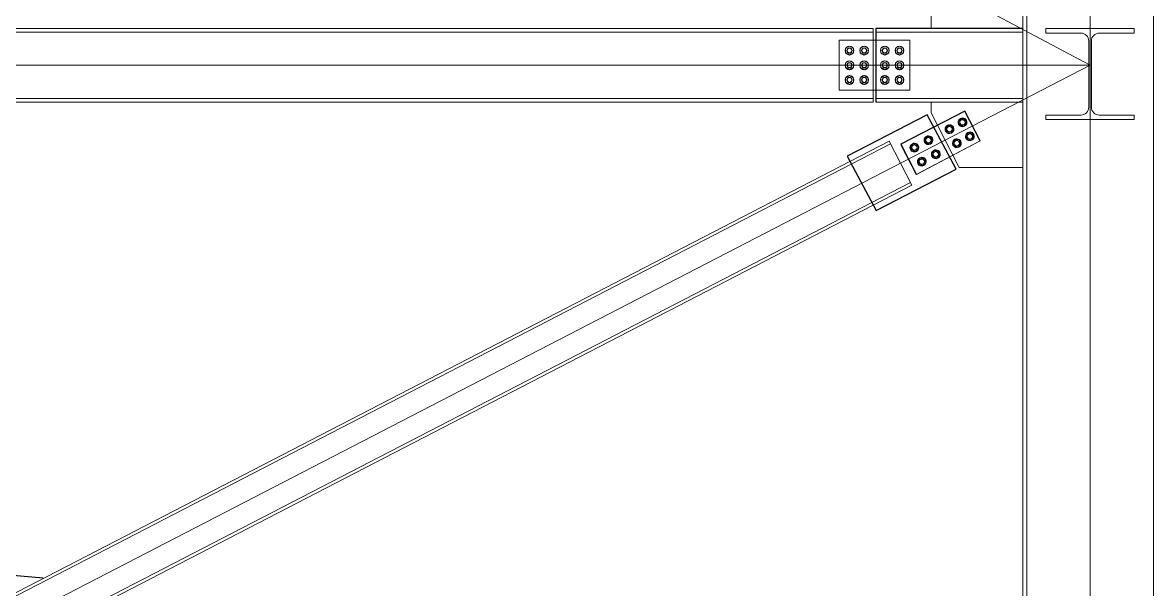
# Model space of a CAD drawing. Header units: millimetres. Extents: x -6949 to 83354, y -55091 to 16861.
# Drawn here: x 18868 to 22716, y -33816 to -31888 of the extents above; entities that cross this region are included whole.
import ezdxf

# ---------------------------------------------------------------- set-up
doc = ezdxf.new("R2010")
doc.units = ezdxf.units.MM
doc.layers.add('A-DETL', color=7, linetype='Continuous', lineweight=18, true_color=0x00a600)
for name, color, linetype, lineweight in [('S-BEAM', 7, 'Continuous', 18), ('S-COLS', 7, 'Continuous', 18), ('S-FSTN', 7, 'Continuous', 18)]:
    doc.layers.add(name, color=color, linetype=linetype, lineweight=lineweight)

# ---------------------------------------------------------------- blocks, each defined once
blk = doc.blocks.new('h-wide flange beams - HE320A-552742-Est')
at = {"layer": 'S-BEAM'}
for p, q in [((22650.00072, 4000), (22350.00072, 4000)), ((22350.00072, 4000), (22350.00072, 3984.5)), ((22350.00072, 3984.5), (22350.00072, 4000)), ((22350.00072, 4000), (22650.00072, 4000)), ((22350.00072, 4000), (22350.00072, 4000)), ((22350.00072, 3984.5), (22468.50072, 3984.5)), ((22468.50072, 3984.5), (22350.00072, 3984.5)), ((22350.00072, 3984.5), (22350.00072, 3984.5)), ((22531.50072, 3984.5), (22650.00072, 3984.5)), ((22650.00072, 3984.5), (22531.50072, 3984.5)), ((22650.00072, 3984.5), (22650.00072, 4000)), ((22650.00072, 4000), (22650.00072, 3984.5)), ((22650.00072, 4000), (22650.00072, 4000)), ((22650.00072, 3984.5), (22650.00072, 3984.5)), ((22495.50072, 3957.5), (22495.50072, 3732.5)), ((22495.50072, 3732.5), (22495.50072, 3957.5)), ((22504.50072, 3732.5), (22504.50072, 3957.5)), ((22504.50072, 3957.5), (22504.50072, 3732.5)), ((22468.50072, 3705.5), (22350.00072, 3705.5)), ((22350.00072, 3705.5), (22350.00072, 3690)), ((22350.00072, 3690), (22350.00072, 3705.5)), ((22350.00072, 3705.5), (22468.50072, 3705.5)), ((22350.00072, 3705.5), (22350.00072, 3705.5)), ((22650.00072, 3705.5), (22531.50072, 3705.5)), ((22531.50072, 3705.5), (22650.00072, 3705.5)), ((22650.00072, 3690), (22650.00072, 3705.5)), ((22650.00072, 3705.5), (22650.00072, 3690)), ((22650.00072, 3705.5), (22650.00072, 3705.5)), ((22350.00072, 3690), (22650.00072, 3690)), ((22650.00072, 3690), (22350.00072, 3690)), ((22350.00072, 3690), (22350.00072, 3690)), ((22650.00072, 3690), (22650.00072, 3690))]:
    blk.add_line(p, q, dxfattribs=at)
for centre, start, end in [((22468.50072, 3957.5), 0, 90), ((22468.50072, 3957.5), 0, 90), ((22531.50072, 3957.5), 90, 180), ((22531.50072, 3957.5), 90, 180), ((22468.50072, 3732.5), 270, 0), ((22468.50072, 3732.5), 270, 0), ((22531.50072, 3732.5), 180, 270), ((22531.50072, 3732.5), 180, 270)]:
    blk.add_arc(centre, 27, start, end, dxfattribs=at)

msp = doc.modelspace()

# ---------------------------------------------------------------- linework, layer by layer
for points in [[(22271.5, -31908.4), (21771.5, -31908.4), (21771.5, -32158.4)], [(22126.3, -32290.8), (22074.2, -32189.4), (21855.7, -32302.3), (21907.8, -32403.7)], [(18938.3, -33778.8), (18938.3, -33778.8), (18537.4, -33742.8)]]:
    msp.add_lwpolyline(points)
msp.add_lwpolyline([(21673.4, -32342.3), (21772.2, -32527.6), (22044.1, -32387.1), (21945.3, -32201.8)], close=True)
at = {"layer": 'A-DETL'}
for p, q in [((15000, -28033.4), (22500, -32033.4)), ((22500, -28033.4), (22500, -32033.4)), ((15000, -32033.4), (22500, -32033.4)), ((22500, -32033.4), (15000, -35908.4)), ((22500, -35908.4), (22500, -32033.4)), ((22500, -32033.4), (22500, -35908.4)), ((22500, -32218.4), (22500, -35908.4))]:
    msp.add_line(p, q, dxfattribs=at)
at = {"layer": 'S-BEAM'}
for p, q in [((21110, -31908.4), (15551, -31908.4)), ((21110, -31920.9), (15551, -31920.9)), ((21110, -31920.9), (15551, -31920.9)), ((21110, -31920.9), (15551, -31920.9)), ((21110, -31908.4), (21761.5, -31908.4)), ((21110, -31920.9), (21761.5, -31920.9)), ((21110, -31920.9), (21761.5, -31920.9)), ((21761.5, -31920.9), (21110, -31920.9)), ((21761.5, -31908.4), (21761.5, -31944.9)), ((21761.5, -31944.9), (21761.5, -31920.9)), ((21771.5, -31908.4), (22271.5, -31908.4)), ((21771.5, -31944.9), (21771.5, -31920.9)), ((21771.5, -31920.9), (21771.5, -31944.9)), ((21771.5, -31920.9), (22271.5, -31920.9)), ((21761.5, -31944.9), (21761.5, -32121.9)), ((21771.5, -32121.9), (21771.5, -31944.9)), ((21761.5, -32145.9), (21761.5, -32121.9)), ((21761.5, -32121.9), (21761.5, -32158.4)), ((21771.5, -32145.9), (21771.5, -32121.9)), ((21771.5, -32121.9), (21771.5, -32145.9)), ((22500, -32145.9), (22500, -32121.9)), ((22500, -32121.9), (22500, -32145.9)), ((15551, -32145.9), (21110, -32145.9)), ((21110, -32145.9), (15551, -32145.9)), ((21110, -32145.9), (15551, -32145.9)), ((21110, -32158.4), (15551, -32158.4)), ((21110, -32145.9), (21761.5, -32145.9)), ((21110, -32145.9), (21761.5, -32145.9)), ((21110, -32145.9), (21761.5, -32145.9)), ((21110, -32158.4), (21761.5, -32158.4)), ((21771.5, -32145.9), (22271.5, -32145.9)), ((21771.5, -32158.4), (22271.5, -32158.4)), ((22500, -32145.9), (22500, -32158.4)), ((22054.9, -32381.3), (21959, -32195.7)), ((22126.3, -32290.8), (22074.2, -32189.4)), ((21816.4, -32291.8), (15619, -35493.8)), ((21821, -32300.7), (15623.6, -35502.7)), ((21893.6, -32441.4), (21816.4, -32291.8)), ((21908.5, -32405.2), (21856.4, -32303.8)), ((15691.7, -35634.4), (21889, -32432.5)), ((15696.3, -35643.3), (21893.6, -32441.4))]:
    msp.add_line(p, q, dxfattribs=at)
for centre, start, end in [((21681.5, -31983.4), 0, 180), ((21681.5, -31983.4), 180, 0), ((21731.5, -31983.4), 0, 180), ((21731.5, -31983.4), 180, 0), ((21801.5, -31983.4), 0, 180), ((21801.5, -31983.4), 180, 0), ((21851.5, -31983.4), 0, 180), ((21851.5, -31983.4), 180, 0), ((21681.5, -32033.4), 0, 180), ((21681.5, -32033.4), 180, 0), ((21731.5, -32033.4), 0, 180), ((21731.5, -32033.4), 180, 0), ((21801.5, -32033.4), 0, 180), ((21801.5, -32033.4), 180, 0), ((21851.5, -32033.4), 0, 180), ((21851.5, -32033.4), 180, 0), ((21681.5, -32083.4), 0, 180), ((21681.5, -32083.4), 180, 0), ((21731.5, -32083.4), 0, 180), ((21731.5, -32083.4), 180, 0), ((21801.5, -32083.4), 0, 180), ((21801.5, -32083.4), 180, 0), ((21851.5, -32083.4), 0, 180), ((21851.5, -32083.4), 180, 0)]:
    msp.add_arc(centre, 9, start, end, dxfattribs=at)
at = {"layer": 'S-COLS'}
for p, q in [((22271.5, -23908.4), (22271.5, -35888.4)), ((22284.5, -23908.4), (22284.5, -35888.4)), ((22715.5, -35888.4), (22715.5, -23908.4))]:
    msp.add_line(p, q, dxfattribs=at)
at = {"layer": 'S-FSTN'}
for p, q in [((21959, -31862.6), (21959, -31908.4)), ((21646.5, -31948.4), (21646.5, -32118.4)), ((21886.5, -31948.4), (21646.5, -31948.4)), ((21886.5, -31948.4), (21646.5, -31948.4)), ((21646.5, -31948.4), (21646.5, -32118.4)), ((21681.5, -31967.8), (21668, -31975.6)), ((21681.5, -31967.8), (21668, -31975.6)), ((21695, -31975.6), (21681.5, -31967.8)), ((21695, -31975.6), (21681.5, -31967.8)), ((21731.5, -31967.8), (21718, -31975.6)), ((21731.5, -31967.8), (21718, -31975.6)), ((21745, -31975.6), (21731.5, -31967.8)), ((21745, -31975.6), (21731.5, -31967.8)), ((21801.5, -31967.8), (21788, -31975.6)), ((21801.5, -31967.8), (21788, -31975.6)), ((21815, -31975.6), (21801.5, -31967.8)), ((21815, -31975.6), (21801.5, -31967.8)), ((21851.5, -31967.8), (21838, -31975.6)), ((21851.5, -31967.8), (21838, -31975.6)), ((21865, -31975.6), (21851.5, -31967.8)), ((21865, -31975.6), (21851.5, -31967.8)), ((21886.5, -32118.4), (21886.5, -31948.4)), ((21886.5, -32118.4), (21886.5, -31948.4)), ((21668, -31975.6), (21668, -31991.2)), ((21668, -31975.6), (21668, -31991.2)), ((21668, -31991.2), (21681.5, -31998.9)), ((21668, -31991.2), (21681.5, -31998.9)), ((21681.5, -31998.9), (21695, -31991.2)), ((21681.5, -31998.9), (21695, -31991.2)), ((21695, -31991.2), (21695, -31975.6)), ((21695, -31991.2), (21695, -31975.6)), ((21718, -31975.6), (21718, -31991.2)), ((21718, -31975.6), (21718, -31991.2)), ((21718, -31991.2), (21731.5, -31998.9)), ((21718, -31991.2), (21731.5, -31998.9)), ((21731.5, -31998.9), (21745, -31991.2)), ((21731.5, -31998.9), (21745, -31991.2)), ((21745, -31991.2), (21745, -31975.6)), ((21745, -31991.2), (21745, -31975.6)), ((21788, -31975.6), (21788, -31991.2)), ((21788, -31975.6), (21788, -31991.2)), ((21788, -31991.2), (21801.5, -31998.9)), ((21788, -31991.2), (21801.5, -31998.9)), ((21801.5, -31998.9), (21815, -31991.2)), ((21801.5, -31998.9), (21815, -31991.2)), ((21815, -31991.2), (21815, -31975.6)), ((21815, -31991.2), (21815, -31975.6)), ((21838, -31975.6), (21838, -31991.2)), ((21838, -31975.6), (21838, -31991.2)), ((21838, -31991.2), (21851.5, -31998.9)), ((21838, -31991.2), (21851.5, -31998.9)), ((21851.5, -31998.9), (21865, -31991.2)), ((21851.5, -31998.9), (21865, -31991.2)), ((21865, -31991.2), (21865, -31975.6)), ((21865, -31991.2), (21865, -31975.6)), ((21681.5, -32017.8), (21668, -32025.6)), ((21681.5, -32017.8), (21668, -32025.6)), ((21668, -32025.6), (21668, -32041.2)), ((21668, -32025.6), (21668, -32041.2)), ((21668, -32041.2), (21681.5, -32048.9)), ((21668, -32041.2), (21681.5, -32048.9)), ((21695, -32025.6), (21681.5, -32017.8)), ((21695, -32025.6), (21681.5, -32017.8)), ((21681.5, -32048.9), (21695, -32041.2)), ((21681.5, -32048.9), (21695, -32041.2)), ((21695, -32041.2), (21695, -32025.6)), ((21695, -32041.2), (21695, -32025.6)), ((21731.5, -32017.8), (21718, -32025.6)), ((21731.5, -32017.8), (21718, -32025.6)), ((21718, -32025.6), (21718, -32041.2)), ((21718, -32025.6), (21718, -32041.2)), ((21718, -32041.2), (21731.5, -32048.9)), ((21718, -32041.2), (21731.5, -32048.9)), ((21745, -32025.6), (21731.5, -32017.8)), ((21745, -32025.6), (21731.5, -32017.8)), ((21731.5, -32048.9), (21745, -32041.2)), ((21731.5, -32048.9), (21745, -32041.2)), ((21745, -32041.2), (21745, -32025.6)), ((21745, -32041.2), (21745, -32025.6)), ((21801.5, -32017.8), (21788, -32025.6)), ((21801.5, -32017.8), (21788, -32025.6)), ((21788, -32025.6), (21788, -32041.2)), ((21788, -32025.6), (21788, -32041.2)), ((21788, -32041.2), (21801.5, -32048.9)), ((21788, -32041.2), (21801.5, -32048.9)), ((21815, -32025.6), (21801.5, -32017.8)), ((21815, -32025.6), (21801.5, -32017.8)), ((21801.5, -32048.9), (21815, -32041.2)), ((21801.5, -32048.9), (21815, -32041.2)), ((21815, -32041.2), (21815, -32025.6)), ((21815, -32041.2), (21815, -32025.6)), ((21851.5, -32017.8), (21838, -32025.6)), ((21851.5, -32017.8), (21838, -32025.6)), ((21838, -32025.6), (21838, -32041.2)), ((21838, -32025.6), (21838, -32041.2)), ((21838, -32041.2), (21851.5, -32048.9)), ((21838, -32041.2), (21851.5, -32048.9)), ((21865, -32025.6), (21851.5, -32017.8)), ((21865, -32025.6), (21851.5, -32017.8)), ((21851.5, -32048.9), (21865, -32041.2)), ((21851.5, -32048.9), (21865, -32041.2)), ((21865, -32041.2), (21865, -32025.6)), ((21865, -32041.2), (21865, -32025.6)), ((21681.5, -32067.8), (21668, -32075.6)), ((21681.5, -32067.8), (21668, -32075.6)), ((21668, -32075.6), (21668, -32091.2)), ((21668, -32075.6), (21668, -32091.2)), ((21695, -32075.6), (21681.5, -32067.8)), ((21695, -32075.6), (21681.5, -32067.8)), ((21695, -32091.2), (21695, -32075.6)), ((21695, -32091.2), (21695, -32075.6)), ((21731.5, -32067.8), (21718, -32075.6)), ((21731.5, -32067.8), (21718, -32075.6)), ((21718, -32075.6), (21718, -32091.2)), ((21718, -32075.6), (21718, -32091.2)), ((21745, -32075.6), (21731.5, -32067.8)), ((21745, -32075.6), (21731.5, -32067.8)), ((21745, -32091.2), (21745, -32075.6)), ((21745, -32091.2), (21745, -32075.6)), ((21801.5, -32067.8), (21788, -32075.6)), ((21801.5, -32067.8), (21788, -32075.6)), ((21788, -32075.6), (21788, -32091.2)), ((21788, -32075.6), (21788, -32091.2)), ((21815, -32075.6), (21801.5, -32067.8)), ((21815, -32075.6), (21801.5, -32067.8)), ((21815, -32091.2), (21815, -32075.6)), ((21815, -32091.2), (21815, -32075.6)), ((21851.5, -32067.8), (21838, -32075.6)), ((21851.5, -32067.8), (21838, -32075.6)), ((21838, -32075.6), (21838, -32091.2)), ((21838, -32075.6), (21838, -32091.2)), ((21865, -32075.6), (21851.5, -32067.8)), ((21865, -32075.6), (21851.5, -32067.8)), ((21865, -32091.2), (21865, -32075.6)), ((21865, -32091.2), (21865, -32075.6)), ((21646.5, -32118.4), (21886.5, -32118.4)), ((21646.5, -32118.4), (21886.5, -32118.4)), ((21668, -32091.2), (21681.5, -32098.9)), ((21668, -32091.2), (21681.5, -32098.9)), ((21681.5, -32098.9), (21695, -32091.2)), ((21681.5, -32098.9), (21695, -32091.2)), ((21718, -32091.2), (21731.5, -32098.9)), ((21718, -32091.2), (21731.5, -32098.9)), ((21731.5, -32098.9), (21745, -32091.2)), ((21731.5, -32098.9), (21745, -32091.2)), ((21788, -32091.2), (21801.5, -32098.9)), ((21788, -32091.2), (21801.5, -32098.9)), ((21801.5, -32098.9), (21815, -32091.2)), ((21801.5, -32098.9), (21815, -32091.2)), ((21838, -32091.2), (21851.5, -32098.9)), ((21838, -32091.2), (21851.5, -32098.9)), ((21851.5, -32098.9), (21865, -32091.2)), ((21851.5, -32098.9), (21865, -32091.2)), ((21959, -32195.7), (21959, -32158.4)), ((22271.5, -32266.5), (22271.5, -32158.4)), ((22271.5, -32197.4), (22271.5, -32227.4)), ((22007.1, -32250.2), (22014.9, -32237.7)), ((22014.9, -32237.7), (22029.7, -32238.3)), ((22014.9, -32237.7), (22014.9, -32237.7)), ((22029.7, -32238.3), (22036.6, -32251.4)), ((22029.7, -32238.3), (22029.7, -32238.3)), ((22051.3, -32226.9), (22059.2, -32214.4)), ((22058.2, -32240), (22051.3, -32226.9)), ((22051.3, -32226.9), (22051.3, -32226.9)), ((22073, -32240.6), (22058.2, -32240)), ((22058.2, -32240), (22058.2, -32240)), ((22059.2, -32214.4), (22074, -32215)), ((22059.2, -32214.4), (22059.2, -32214.4)), ((22080.9, -32228.1), (22073, -32240.6)), ((22073, -32240.6), (22073, -32240.6)), ((22074, -32215), (22080.9, -32228.1)), ((22074, -32215), (22074, -32215)), ((22080.9, -32228.1), (22080.9, -32228.1)), ((21935.3, -32287.8), (21943.2, -32275.4)), ((21943.2, -32275.4), (21958, -32275.9)), ((21943.2, -32275.4), (21943.2, -32275.4)), ((21958, -32275.9), (21964.9, -32289)), ((21958, -32275.9), (21958, -32275.9)), ((22013.9, -32263.3), (22007.1, -32250.2)), ((22007.1, -32250.2), (22007.1, -32250.2)), ((22028.7, -32263.9), (22013.9, -32263.3)), ((22013.9, -32263.3), (22013.9, -32263.3)), ((22036.6, -32251.4), (22028.7, -32263.9)), ((22028.7, -32263.9), (22028.7, -32263.9)), ((22036.6, -32251.4), (22036.6, -32251.4)), ((22076.4, -32274.7), (22084.3, -32262.3)), ((22083.3, -32287.8), (22076.4, -32274.7)), ((22076.4, -32274.7), (22076.4, -32274.7)), ((22084.3, -32262.3), (22099.1, -32262.8)), ((22084.3, -32262.3), (22084.3, -32262.3)), ((22106, -32275.9), (22098.1, -32288.4)), ((22099.1, -32262.8), (22106, -32275.9)), ((22099.1, -32262.8), (22099.1, -32262.8)), ((22106, -32275.9), (22106, -32275.9)), ((21856.4, -32303.8), (21856.4, -32303.8)), ((21856.4, -32303.8), (21856.4, -32303.8)), ((21887.5, -32313), (21895.4, -32300.5)), ((21894.4, -32326), (21887.5, -32313)), ((21887.5, -32313), (21887.5, -32313)), ((21895.4, -32300.5), (21910.2, -32301.1)), ((21895.4, -32300.5), (21895.4, -32300.5)), ((22126.3, -32290.8), (21908.5, -32405.2)), ((21917.1, -32314.1), (21909.2, -32326.6)), ((22126.3, -32290.8), (21909.5, -32404.7)), ((21910.2, -32301.1), (21917.1, -32314.1)), ((21910.2, -32301.1), (21910.2, -32301.1)), ((21917.1, -32314.1), (21917.1, -32314.1)), ((21942.2, -32300.9), (21935.3, -32287.8)), ((21935.3, -32287.8), (21935.3, -32287.8)), ((21957, -32301.5), (21942.2, -32300.9)), ((21942.2, -32300.9), (21942.2, -32300.9)), ((21964.9, -32289), (21957, -32301.5)), ((21957, -32301.5), (21957, -32301.5)), ((21964.9, -32289), (21964.9, -32289)), ((22032.2, -32298), (22040.1, -32285.5)), ((22039, -32311.1), (22032.2, -32298)), ((22032.2, -32298), (22032.2, -32298)), ((22053.8, -32311.7), (22039, -32311.1)), ((22039, -32311.1), (22039, -32311.1)), ((22040.1, -32285.5), (22054.8, -32286.1)), ((22040.1, -32285.5), (22040.1, -32285.5)), ((22061.7, -32299.2), (22053.8, -32311.7)), ((22053.8, -32311.7), (22053.8, -32311.7)), ((22054.8, -32286.1), (22061.7, -32299.2)), ((22054.8, -32286.1), (22054.8, -32286.1)), ((22061.7, -32299.2), (22061.7, -32299.2)), ((22098.1, -32288.4), (22083.3, -32287.8)), ((22083.3, -32287.8), (22083.3, -32287.8)), ((22098.1, -32288.4), (22098.1, -32288.4)), ((21909.2, -32326.6), (21894.4, -32326)), ((21894.4, -32326), (21894.4, -32326)), ((21909.2, -32326.6), (21909.2, -32326.6)), ((21912.6, -32360.8), (21920.5, -32348.3)), ((21920.5, -32348.3), (21935.3, -32348.9)), ((21920.5, -32348.3), (21920.5, -32348.3)), ((21935.3, -32348.9), (21942.2, -32361.9)), ((21935.3, -32348.9), (21935.3, -32348.9)), ((21960.4, -32335.7), (21968.3, -32323.2)), ((21967.3, -32348.7), (21960.4, -32335.7)), ((21960.4, -32335.7), (21960.4, -32335.7)), ((21982.1, -32349.3), (21967.3, -32348.7)), ((21967.3, -32348.7), (21967.3, -32348.7)), ((21968.3, -32323.2), (21983.1, -32323.8)), ((21968.3, -32323.2), (21968.3, -32323.2)), ((21990, -32336.8), (21982.1, -32349.3)), ((21982.1, -32349.3), (21982.1, -32349.3)), ((21983.1, -32323.8), (21990, -32336.8)), ((21983.1, -32323.8), (21983.1, -32323.8)), ((21990, -32336.8), (21990, -32336.8)), ((21919.5, -32373.9), (21912.6, -32360.8)), ((21912.6, -32360.8), (21912.6, -32360.8)), ((21934.3, -32374.4), (21919.5, -32373.9)), ((21919.5, -32373.9), (21919.5, -32373.9)), ((21942.2, -32361.9), (21934.3, -32374.4)), ((21934.3, -32374.4), (21934.3, -32374.4)), ((21942.2, -32361.9), (21942.2, -32361.9)), ((22271.5, -32381.3), (22054.9, -32381.3)), ((21909.5, -32404.7), (21909.5, -32404.7)), ((21909.5, -32404.7), (21909.5, -32404.7))]:
    msp.add_line(p, q, dxfattribs=at)
for centre, radius, start, end in [((21681.5, -31983.4), 15, 0, 180), ((21681.5, -31983.4), 15, 0, 180), ((21731.5, -31983.4), 15, 0, 180), ((21731.5, -31983.4), 15, 0, 180), ((21801.5, -31983.4), 15, 0, 180), ((21801.5, -31983.4), 15, 0, 180), ((21851.5, -31983.4), 15, 0, 180), ((21851.5, -31983.4), 15, 0, 180), ((21681.5, -31983.4), 15, 180, 0), ((21681.5, -31983.4), 15, 180, 0), ((21681.5, -31983.4), 9, 0, 180), ((21681.5, -31983.4), 9, 0, 180), ((21681.5, -31983.4), 9, 180, 0), ((21681.5, -31983.4), 9, 180, 0), ((21681.5, -31983.4), 8, 0, 180), ((21681.5, -31983.4), 8, 0, 180), ((21681.5, -31983.4), 8, 180, 0), ((21681.5, -31983.4), 8, 180, 0), ((21731.5, -31983.4), 15, 180, 0), ((21731.5, -31983.4), 15, 180, 0), ((21731.5, -31983.4), 9, 0, 180), ((21731.5, -31983.4), 9, 0, 180), ((21731.5, -31983.4), 9, 180, 0), ((21731.5, -31983.4), 9, 180, 0), ((21731.5, -31983.4), 8, 0, 180), ((21731.5, -31983.4), 8, 0, 180), ((21731.5, -31983.4), 8, 180, 0), ((21731.5, -31983.4), 8, 180, 0), ((21801.5, -31983.4), 15, 180, 0), ((21801.5, -31983.4), 15, 180, 0), ((21801.5, -31983.4), 9, 0, 180), ((21801.5, -31983.4), 9, 0, 180), ((21801.5, -31983.4), 9, 180, 0), ((21801.5, -31983.4), 9, 180, 0), ((21801.5, -31983.4), 8, 0, 180), ((21801.5, -31983.4), 8, 0, 180), ((21801.5, -31983.4), 8, 180, 0), ((21801.5, -31983.4), 8, 180, 0), ((21851.5, -31983.4), 15, 180, 0), ((21851.5, -31983.4), 15, 180, 0), ((21851.5, -31983.4), 9, 0, 180), ((21851.5, -31983.4), 9, 0, 180), ((21851.5, -31983.4), 9, 180, 0), ((21851.5, -31983.4), 9, 180, 0), ((21851.5, -31983.4), 8, 0, 180), ((21851.5, -31983.4), 8, 0, 180), ((21851.5, -31983.4), 8, 180, 0), ((21851.5, -31983.4), 8, 180, 0), ((21681.5, -32033.4), 15, 0, 180), ((21681.5, -32033.4), 15, 0, 180), ((21681.5, -32033.4), 15, 180, 0), ((21681.5, -32033.4), 15, 180, 0), ((21681.5, -32033.4), 9, 0, 180), ((21681.5, -32033.4), 9, 0, 180), ((21681.5, -32033.4), 9, 180, 0), ((21681.5, -32033.4), 9, 180, 0), ((21681.5, -32033.4), 8, 0, 180), ((21681.5, -32033.4), 8, 0, 180), ((21681.5, -32033.4), 8, 180, 0), ((21681.5, -32033.4), 8, 180, 0), ((21731.5, -32033.4), 15, 0, 180), ((21731.5, -32033.4), 15, 0, 180), ((21731.5, -32033.4), 15, 180, 0), ((21731.5, -32033.4), 15, 180, 0), ((21731.5, -32033.4), 9, 0, 180), ((21731.5, -32033.4), 9, 0, 180), ((21731.5, -32033.4), 9, 180, 0), ((21731.5, -32033.4), 9, 180, 0), ((21731.5, -32033.4), 8, 0, 180), ((21731.5, -32033.4), 8, 0, 180), ((21731.5, -32033.4), 8, 180, 0), ((21731.5, -32033.4), 8, 180, 0), ((21801.5, -32033.4), 15, 0, 180), ((21801.5, -32033.4), 15, 0, 180), ((21801.5, -32033.4), 15, 180, 0), ((21801.5, -32033.4), 15, 180, 0), ((21801.5, -32033.4), 9, 0, 180), ((21801.5, -32033.4), 9, 0, 180), ((21801.5, -32033.4), 9, 180, 0), ((21801.5, -32033.4), 9, 180, 0), ((21801.5, -32033.4), 8, 0, 180), ((21801.5, -32033.4), 8, 0, 180), ((21801.5, -32033.4), 8, 180, 0), ((21801.5, -32033.4), 8, 180, 0), ((21851.5, -32033.4), 15, 0, 180), ((21851.5, -32033.4), 15, 0, 180), ((21851.5, -32033.4), 15, 180, 0), ((21851.5, -32033.4), 15, 180, 0), ((21851.5, -32033.4), 9, 0, 180), ((21851.5, -32033.4), 9, 0, 180), ((21851.5, -32033.4), 9, 180, 0), ((21851.5, -32033.4), 9, 180, 0), ((21851.5, -32033.4), 8, 0, 180), ((21851.5, -32033.4), 8, 0, 180), ((21851.5, -32033.4), 8, 180, 0), ((21851.5, -32033.4), 8, 180, 0), ((21681.5, -32083.4), 15, 0, 180), ((21681.5, -32083.4), 15, 0, 180), ((21681.5, -32083.4), 15, 180, 0), ((21681.5, -32083.4), 15, 180, 0), ((21681.5, -32083.4), 9, 0, 180), ((21681.5, -32083.4), 9, 0, 180), ((21681.5, -32083.4), 9, 180, 0), ((21681.5, -32083.4), 9, 180, 0), ((21681.5, -32083.4), 8, 0, 180), ((21681.5, -32083.4), 8, 0, 180), ((21681.5, -32083.4), 8, 180, 0), ((21681.5, -32083.4), 8, 180, 0), ((21731.5, -32083.4), 15, 0, 180), ((21731.5, -32083.4), 15, 0, 180), ((21731.5, -32083.4), 15, 180, 0), ((21731.5, -32083.4), 15, 180, 0), ((21731.5, -32083.4), 9, 0, 180), ((21731.5, -32083.4), 9, 0, 180), ((21731.5, -32083.4), 9, 180, 0), ((21731.5, -32083.4), 9, 180, 0), ((21731.5, -32083.4), 8, 0, 180), ((21731.5, -32083.4), 8, 0, 180), ((21731.5, -32083.4), 8, 180, 0), ((21731.5, -32083.4), 8, 180, 0), ((21801.5, -32083.4), 15, 0, 180), ((21801.5, -32083.4), 15, 0, 180), ((21801.5, -32083.4), 15, 180, 0), ((21801.5, -32083.4), 15, 180, 0), ((21801.5, -32083.4), 9, 0, 180), ((21801.5, -32083.4), 9, 0, 180), ((21801.5, -32083.4), 9, 180, 0), ((21801.5, -32083.4), 9, 180, 0), ((21801.5, -32083.4), 8, 0, 180), ((21801.5, -32083.4), 8, 0, 180), ((21801.5, -32083.4), 8, 180, 0), ((21801.5, -32083.4), 8, 180, 0), ((21851.5, -32083.4), 15, 0, 180), ((21851.5, -32083.4), 15, 0, 180), ((21851.5, -32083.4), 15, 180, 0), ((21851.5, -32083.4), 15, 180, 0), ((21851.5, -32083.4), 9, 0, 180), ((21851.5, -32083.4), 9, 0, 180), ((21851.5, -32083.4), 9, 180, 0), ((21851.5, -32083.4), 9, 180, 0), ((21851.5, -32083.4), 8, 0, 180), ((21851.5, -32083.4), 8, 0, 180), ((21851.5, -32083.4), 8, 180, 0), ((21851.5, -32083.4), 8, 180, 0), ((22021.8, -32250.8), 15, 27.7084, 207.7084), ((22021.8, -32250.8), 13.5, 27.7084, 207.7084), ((22021.8, -32250.8), 10, 27.7084, 207.7084), ((22021.8, -32250.8), 10, 27.7084, 207.7084), ((22021.8, -32250.8), 10, 27.7084, 207.7084), ((22021.8, -32250.8), 9, 27.7084, 207.7084), ((22021.8, -32250.8), 9, 27.7084, 207.7084), ((22066.1, -32227.5), 15, 27.7084, 207.7084), ((22066.1, -32227.5), 13.5, 27.7084, 207.7084), ((22066.1, -32227.5), 15, 207.7084, 27.7084), ((22066.1, -32227.5), 13.5, 207.7084, 27.7084), ((22066.1, -32227.5), 10, 27.7084, 207.7084), ((22066.1, -32227.5), 10, 27.7084, 207.7084), ((22066.1, -32227.5), 10, 27.7084, 207.7084), ((22066.1, -32227.5), 9, 27.7084, 207.7084), ((22066.1, -32227.5), 9, 27.7084, 207.7084), ((22066.1, -32227.5), 10, 207.7084, 27.7084), ((22066.1, -32227.5), 10, 207.7084, 27.7084), ((22066.1, -32227.5), 10, 207.7084, 27.7084), ((22066.1, -32227.5), 9, 207.7084, 27.7084), ((22066.1, -32227.5), 9, 207.7084, 27.7084), ((21950.1, -32288.4), 15, 27.7084, 207.7084), ((21950.1, -32288.4), 13.5, 27.7084, 207.7084), ((21950.1, -32288.4), 15, 207.7084, 27.7084), ((21950.1, -32288.4), 10, 27.7084, 207.7084), ((21950.1, -32288.4), 10, 27.7084, 207.7084), ((21950.1, -32288.4), 10, 27.7084, 207.7084), ((21950.1, -32288.4), 9, 27.7084, 207.7084), ((21950.1, -32288.4), 9, 27.7084, 207.7084), ((22021.8, -32250.8), 15, 207.7084, 27.7084), ((22021.8, -32250.8), 13.5, 207.7084, 27.7084), ((22021.8, -32250.8), 10, 207.7084, 27.7084), ((22021.8, -32250.8), 10, 207.7084, 27.7084), ((22021.8, -32250.8), 10, 207.7084, 27.7084), ((22021.8, -32250.8), 9, 207.7084, 27.7084), ((22021.8, -32250.8), 9, 207.7084, 27.7084), ((22091.2, -32275.3), 15, 27.7084, 207.7084), ((22091.2, -32275.3), 13.5, 27.7084, 207.7084), ((22091.2, -32275.3), 15, 207.7084, 27.7084), ((22091.2, -32275.3), 13.5, 207.7084, 27.7084), ((22091.2, -32275.3), 10, 27.7084, 207.7084), ((22091.2, -32275.3), 10, 27.7084, 207.7084), ((22091.2, -32275.3), 10, 27.7084, 207.7084), ((22091.2, -32275.3), 9, 27.7084, 207.7084), ((22091.2, -32275.3), 9, 27.7084, 207.7084), ((22091.2, -32275.3), 10, 207.7084, 27.7084), ((22091.2, -32275.3), 10, 207.7084, 27.7084), ((22091.2, -32275.3), 10, 207.7084, 27.7084), ((22091.2, -32275.3), 9, 207.7084, 27.7084), ((22091.2, -32275.3), 9, 207.7084, 27.7084), ((21902.3, -32313.5), 15, 27.7084, 207.7084), ((21902.3, -32313.5), 13.5, 27.7084, 207.7084), ((21902.3, -32313.5), 15, 207.7084, 27.7084), ((21902.3, -32313.5), 13.5, 207.7084, 27.7084), ((21902.3, -32313.5), 10, 27.7084, 207.7084), ((21902.3, -32313.5), 10, 27.7084, 207.7084), ((21902.3, -32313.5), 10, 27.7084, 207.7084), ((21902.3, -32313.5), 9, 27.7084, 207.7084), ((21902.3, -32313.5), 9, 27.7084, 207.7084), ((21902.3, -32313.5), 10, 207.7084, 27.7084), ((21902.3, -32313.5), 10, 207.7084, 27.7084), ((21902.3, -32313.5), 10, 207.7084, 27.7084), ((21902.3, -32313.5), 9, 207.7084, 27.7084), ((21902.3, -32313.5), 9, 207.7084, 27.7084), ((21950.1, -32288.4), 13.5, 207.7084, 27.7084), ((21950.1, -32288.4), 10, 207.7084, 27.7084), ((21950.1, -32288.4), 10, 207.7084, 27.7084), ((21950.1, -32288.4), 10, 207.7084, 27.7084), ((21950.1, -32288.4), 9, 207.7084, 27.7084), ((21950.1, -32288.4), 9, 207.7084, 27.7084), ((22046.9, -32298.6), 15, 27.7084, 207.7084), ((22046.9, -32298.6), 13.5, 27.7084, 207.7084), ((22046.9, -32298.6), 15, 207.7084, 27.7084), ((22046.9, -32298.6), 13.5, 207.7084, 27.7084), ((22046.9, -32298.6), 10, 27.7084, 207.7084), ((22046.9, -32298.6), 10, 27.7084, 207.7084), ((22046.9, -32298.6), 10, 27.7084, 207.7084), ((22046.9, -32298.6), 9, 27.7084, 207.7084), ((22046.9, -32298.6), 9, 27.7084, 207.7084), ((22046.9, -32298.6), 10, 207.7084, 27.7084), ((22046.9, -32298.6), 10, 207.7084, 27.7084), ((22046.9, -32298.6), 10, 207.7084, 27.7084), ((22046.9, -32298.6), 9, 207.7084, 27.7084), ((22046.9, -32298.6), 9, 207.7084, 27.7084), ((21927.4, -32361.4), 15, 27.7084, 207.7084), ((21927.4, -32361.4), 13.5, 27.7084, 207.7084), ((21927.4, -32361.4), 15, 207.7084, 27.7084), ((21927.4, -32361.4), 13.5, 207.7084, 27.7084), ((21927.4, -32361.4), 10, 27.7084, 207.7084), ((21927.4, -32361.4), 10, 27.7084, 207.7084), ((21927.4, -32361.4), 10, 27.7084, 207.7084), ((21927.4, -32361.4), 9, 27.7084, 207.7084), ((21927.4, -32361.4), 9, 27.7084, 207.7084), ((21927.4, -32361.4), 10, 207.7084, 27.7084), ((21927.4, -32361.4), 10, 207.7084, 27.7084), ((21927.4, -32361.4), 10, 207.7084, 27.7084), ((21927.4, -32361.4), 9, 207.7084, 27.7084), ((21927.4, -32361.4), 9, 207.7084, 27.7084), ((21975.2, -32336.2), 15, 27.7084, 207.7084), ((21975.2, -32336.2), 13.5, 27.7084, 207.7084), ((21975.2, -32336.2), 15, 207.7084, 27.7084), ((21975.2, -32336.2), 13.5, 207.7084, 27.7084), ((21975.2, -32336.2), 10, 27.7084, 207.7084), ((21975.2, -32336.2), 10, 27.7084, 207.7084), ((21975.2, -32336.2), 10, 27.7084, 207.7084), ((21975.2, -32336.2), 9, 27.7084, 207.7084), ((21975.2, -32336.2), 9, 27.7084, 207.7084), ((21975.2, -32336.2), 10, 207.7084, 27.7084), ((21975.2, -32336.2), 10, 207.7084, 27.7084), ((21975.2, -32336.2), 10, 207.7084, 27.7084), ((21975.2, -32336.2), 9, 207.7084, 27.7084), ((21975.2, -32336.2), 9, 207.7084, 27.7084)]:
    msp.add_arc(centre, radius, start, end, dxfattribs=at)

# ---------------------------------------------------------------- block references
at = {"layer": 'S-BEAM'}
msp.add_blockref('h-wide flange beams - HE320A-552742-Est', (0, -35908.4), dxfattribs=at)
msp.add_blockref('h-wide flange beams - HE320A-552742-Est', (0, -35908.4), dxfattribs=at)

doc.saveas('drawing.dxf')
